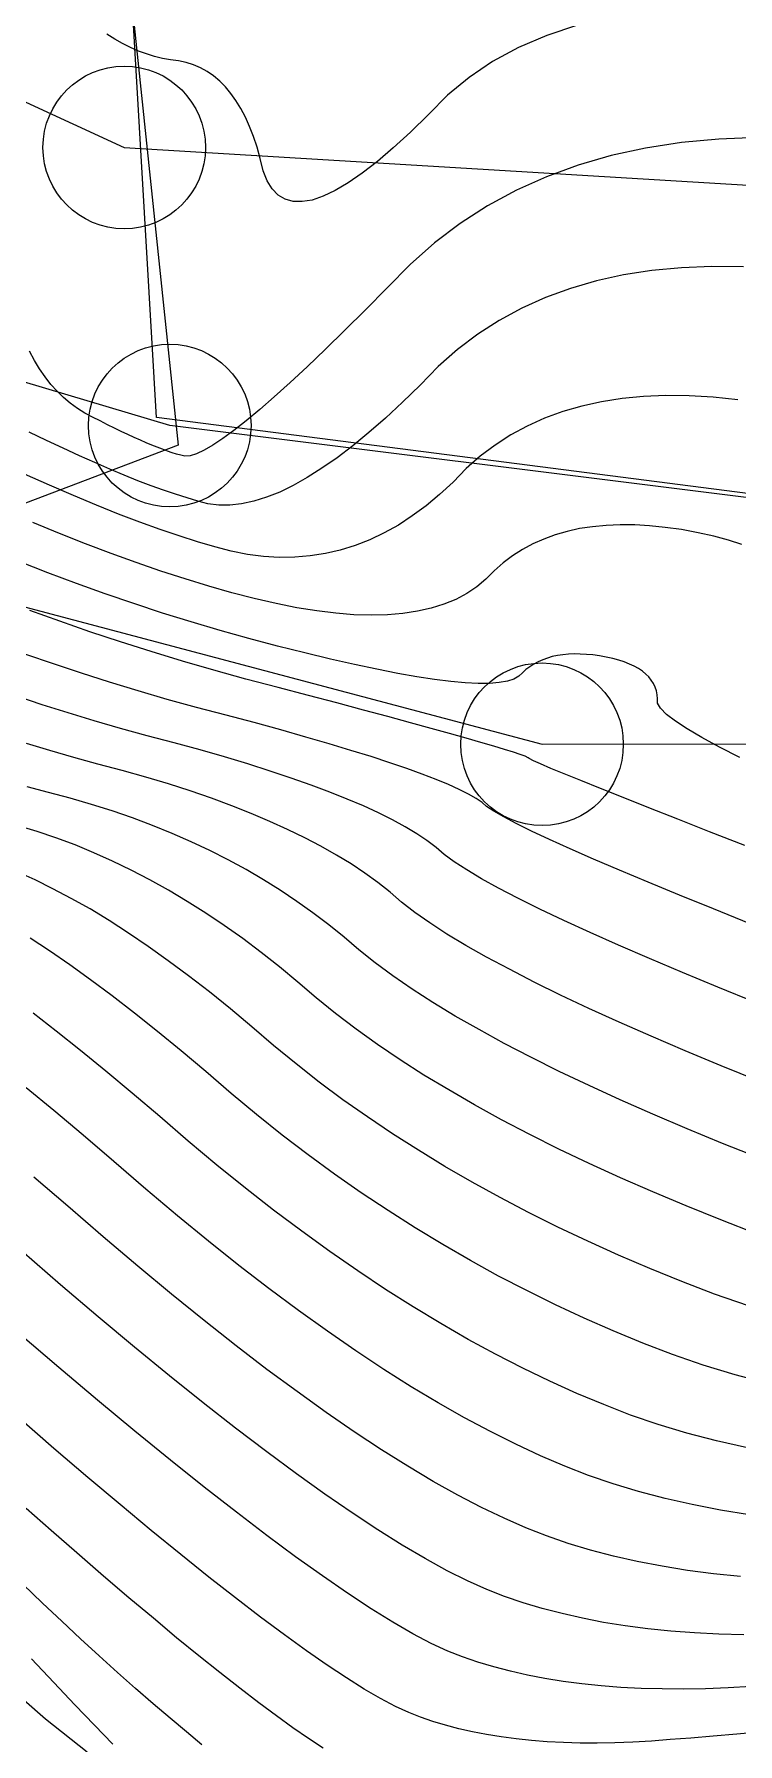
# Model space of a CAD drawing. Extents: x 83 to 1412852, y -76 to 4931706.
# Drawn here: x 1412660.94 to 1412665.26, y 4931541.15 to 4931551.67 of the extents above; entities that cross this region are included whole.
import ezdxf

# ---------------------------------------------------------------- set-up
doc = ezdxf.new("R2010")
doc.units = 0
doc.header["$MEASUREMENT"] = 0
doc.header["$PDMODE"] = 33
doc.header["$PDSIZE"] = 1
doc.layers.get('0').update_dxf_attribs({"color": 1, "linetype": 'CONTINUOUS'})
doc.layers.add('Ground topo-Rev01', color=1, linetype='CONTINUOUS')
doc.layers.add('New scratch layer', color=1, linetype='CONTINUOUS')

msp = doc.modelspace()

# ---------------------------------------------------------------- linework, layer by layer
at = {"color": 2, "true_color": 0xf1eb1f}
msp.add_lwpolyline([(1412645.09, 4931558.53), (1412661.49, 4931550.97), (1412674.09, 4931550.21), (1412683.54, 4931551.15), (1412691.99, 4931555.2), (1412700.83, 4931560.13), (1412709.01, 4931564.18)], dxfattribs=at)
for points in [[(1412646.87, 4931551.86), (1412664.06, 4931547.3), (1412680.47, 4931547.31), (1412698.54, 4931552.49), (1412706.91, 4931556.07), (1412714.69, 4931563.43)], [(1412711.73, 4931562.82), (1412700.57, 4931556.35), (1412691.34, 4931552.07), (1412681.93, 4931548.05), (1412672.34, 4931547.94), (1412661.77, 4931549.26), (1412658.05, 4931550.37), (1412653.65, 4931552.02), (1412647.75, 4931555.08)], [(1412664.278, 4931551.722), (1412664.09, 4931551.659), (1412663.916, 4931551.584), (1412663.756, 4931551.498), (1412663.611, 4931551.401), (1412663.479, 4931551.292), (1412663.362, 4931551.172), (1412663.25, 4931551.064), (1412663.145, 4931550.968), (1412663.047, 4931550.884), (1412662.954, 4931550.812), (1412662.868, 4931550.753), (1412662.787, 4931550.706), (1412662.713, 4931550.67), (1412662.646, 4931550.647), (1412662.584, 4931550.637), (1412662.529, 4931550.638), (1412662.479, 4931550.652), (1412662.436, 4931550.677), (1412662.4, 4931550.715), (1412662.369, 4931550.765), (1412662.345, 4931550.827), (1412662.327, 4931550.902), (1412662.307, 4931550.972), (1412662.285, 4931551.038), (1412662.261, 4931551.099), (1412662.235, 4931551.156), (1412662.207, 4931551.209), (1412662.177, 4931551.258), (1412662.146, 4931551.302), (1412662.112, 4931551.342), (1412662.077, 4931551.378), (1412662.039, 4931551.41), (1412662, 4931551.437), (1412661.958, 4931551.46), (1412661.915, 4931551.479), (1412661.87, 4931551.493), (1412661.823, 4931551.503), (1412661.774, 4931551.509), (1412661.725, 4931551.518), (1412661.676, 4931551.53), (1412661.627, 4931551.545), (1412661.578, 4931551.563), (1412661.529, 4931551.584), (1412661.48, 4931551.609), (1412661.431, 4931551.636), (1412661.382, 4931551.667)], [(1412665.387, 4931551.032), (1412665.148, 4931551.022), (1412664.918, 4931551.001), (1412664.697, 4931550.966), (1412664.485, 4931550.92), (1412664.282, 4931550.861), (1412664.087, 4931550.79), (1412663.902, 4931550.707), (1412663.725, 4931550.611), (1412663.557, 4931550.503), (1412663.398, 4931550.383), (1412663.248, 4931550.251), (1412663.107, 4931550.106), (1412662.973, 4931549.971), (1412662.847, 4931549.846), (1412662.727, 4931549.729), (1412662.615, 4931549.622), (1412662.51, 4931549.525), (1412662.413, 4931549.437), (1412662.323, 4931549.359), (1412662.24, 4931549.29), (1412662.164, 4931549.23), (1412662.096, 4931549.18), (1412662.034, 4931549.139), (1412661.981, 4931549.108), (1412661.934, 4931549.086), (1412661.895, 4931549.073), (1412661.863, 4931549.071), (1412661.838, 4931549.077), (1412661.812, 4931549.085), (1412661.784, 4931549.093), (1412661.755, 4931549.103), (1412661.725, 4931549.114), (1412661.693, 4931549.127), (1412661.66, 4931549.14), (1412661.625, 4931549.154), (1412661.589, 4931549.17), (1412661.551, 4931549.187), (1412661.512, 4931549.205), (1412661.472, 4931549.224), (1412661.43, 4931549.244), (1412661.386, 4931549.265), (1412661.342, 4931549.288), (1412661.295, 4931549.312), (1412661.248, 4931549.336), (1412661.202, 4931549.365), (1412661.158, 4931549.397), (1412661.117, 4931549.432), (1412661.077, 4931549.471), (1412661.039, 4931549.513), (1412661.003, 4931549.559), (1412660.969, 4931549.609), (1412660.937, 4931549.661), (1412660.907, 4931549.718)], [(1412665.3, 4931550.236), (1412665.105, 4931550.238), (1412664.917, 4931550.23), (1412664.736, 4931550.213), (1412664.562, 4931550.186), (1412664.395, 4931550.15), (1412664.235, 4931550.103), (1412664.082, 4931550.048), (1412663.936, 4931549.982), (1412663.796, 4931549.907), (1412663.664, 4931549.822), (1412663.539, 4931549.727), (1412663.421, 4931549.623), (1412663.31, 4931549.509), (1412663.202, 4931549.404), (1412663.097, 4931549.306), (1412662.995, 4931549.217), (1412662.896, 4931549.135), (1412662.799, 4931549.062), (1412662.706, 4931548.997), (1412662.616, 4931548.94), (1412662.529, 4931548.892), (1412662.446, 4931548.851), (1412662.365, 4931548.819), (1412662.287, 4931548.795), (1412662.212, 4931548.778), (1412662.14, 4931548.77), (1412662.071, 4931548.771), (1412662.005, 4931548.779), (1412661.942, 4931548.795), (1412661.876, 4931548.815), (1412661.806, 4931548.837), (1412661.732, 4931548.862), (1412661.655, 4931548.89), (1412661.574, 4931548.921), (1412661.49, 4931548.955), (1412661.401, 4931548.992), (1412661.31, 4931549.032), (1412661.214, 4931549.074), (1412661.115, 4931549.12), (1412661.012, 4931549.168), (1412660.906, 4931549.22)], [(1412665.265, 4931549.418), (1412665.112, 4931549.434), (1412664.965, 4931549.442), (1412664.822, 4931549.444), (1412664.685, 4931549.438), (1412664.553, 4931549.426), (1412664.426, 4931549.406), (1412664.304, 4931549.379), (1412664.187, 4931549.346), (1412664.076, 4931549.305), (1412663.969, 4931549.257), (1412663.868, 4931549.202), (1412663.771, 4931549.14), (1412663.68, 4931549.071), (1412663.594, 4931548.995), (1412663.513, 4931548.912), (1412663.43, 4931548.836), (1412663.347, 4931548.767), (1412663.262, 4931548.704), (1412663.176, 4931548.648), (1412663.089, 4931548.6), (1412663, 4931548.558), (1412662.91, 4931548.522), (1412662.819, 4931548.494), (1412662.727, 4931548.473), (1412662.634, 4931548.458), (1412662.539, 4931548.45), (1412662.443, 4931548.449), (1412662.346, 4931548.455), (1412662.248, 4931548.468), (1412662.148, 4931548.487), (1412662.047, 4931548.514), (1412661.94, 4931548.545), (1412661.828, 4931548.581), (1412661.71, 4931548.621), (1412661.585, 4931548.666), (1412661.455, 4931548.716), (1412661.32, 4931548.77), (1412661.178, 4931548.83), (1412661.03, 4931548.893), (1412660.877, 4931548.962)], [(1412665.289, 4931548.528), (1412665.206, 4931548.555), (1412665.116, 4931548.579), (1412665.02, 4931548.601), (1412664.918, 4931548.62), (1412664.818, 4931548.634), (1412664.722, 4931548.644), (1412664.63, 4931548.649), (1412664.54, 4931548.65), (1412664.454, 4931548.646), (1412664.37, 4931548.638), (1412664.291, 4931548.626), (1412664.214, 4931548.609), (1412664.14, 4931548.588), (1412664.07, 4931548.562), (1412664.003, 4931548.532), (1412663.939, 4931548.498), (1412663.878, 4931548.459), (1412663.821, 4931548.415), (1412663.766, 4931548.367), (1412663.715, 4931548.315), (1412663.659, 4931548.268), (1412663.597, 4931548.227), (1412663.529, 4931548.191), (1412663.456, 4931548.161), (1412663.378, 4931548.137), (1412663.294, 4931548.118), (1412663.204, 4931548.104), (1412663.109, 4931548.096), (1412663.009, 4931548.094), (1412662.903, 4931548.097), (1412662.791, 4931548.106), (1412662.674, 4931548.12), (1412662.552, 4931548.14), (1412662.424, 4931548.165), (1412662.29, 4931548.196), (1412662.152, 4931548.232), (1412662.01, 4931548.273), (1412661.864, 4931548.317), (1412661.716, 4931548.365), (1412661.564, 4931548.417), (1412661.41, 4931548.473), (1412661.252, 4931548.532), (1412661.091, 4931548.596), (1412660.927, 4931548.664)], [(1412665.277, 4931547.219), (1412665.151, 4931547.283), (1412665.042, 4931547.341), (1412664.952, 4931547.394), (1412664.88, 4931547.442), (1412664.826, 4931547.484), (1412664.789, 4931547.521), (1412664.771, 4931547.553), (1412664.771, 4931547.58), (1412664.769, 4931547.605), (1412664.764, 4931547.629), (1412664.756, 4931547.652), (1412664.745, 4931547.674), (1412664.732, 4931547.694), (1412664.716, 4931547.714), (1412664.698, 4931547.732), (1412664.677, 4931547.749), (1412664.653, 4931547.765), (1412664.627, 4931547.78), (1412664.598, 4931547.793), (1412664.566, 4931547.806), (1412664.532, 4931547.817), (1412664.495, 4931547.827), (1412664.455, 4931547.836), (1412664.413, 4931547.843), (1412664.372, 4931547.849), (1412664.333, 4931547.853), (1412664.295, 4931547.855), (1412664.258, 4931547.856), (1412664.222, 4931547.854), (1412664.188, 4931547.851), (1412664.155, 4931547.846), (1412664.123, 4931547.839), (1412664.093, 4931547.83), (1412664.064, 4931547.82), (1412664.036, 4931547.807), (1412664.01, 4931547.793), (1412663.985, 4931547.777), (1412663.961, 4931547.759), (1412663.939, 4931547.74), (1412663.918, 4931547.718), (1412663.887, 4931547.701), (1412663.847, 4931547.688), (1412663.797, 4931547.679), (1412663.737, 4931547.674), (1412663.667, 4931547.674), (1412663.587, 4931547.678), (1412663.498, 4931547.686), (1412663.399, 4931547.699), (1412663.29, 4931547.715), (1412663.172, 4931547.736), (1412663.044, 4931547.761), (1412662.906, 4931547.791), (1412662.758, 4931547.824), (1412662.6, 4931547.862), (1412662.433, 4931547.904), (1412662.256, 4931547.951), (1412662.079, 4931548), (1412661.902, 4931548.052), (1412661.726, 4931548.107), (1412661.549, 4931548.165), (1412661.372, 4931548.225), (1412661.196, 4931548.288), (1412661.019, 4931548.355), (1412660.843, 4931548.424)], [(1412665.307, 4931546.678), (1412665.091, 4931546.762), (1412664.895, 4931546.84), (1412664.717, 4931546.91), (1412664.558, 4931546.973), (1412664.419, 4931547.028), (1412664.298, 4931547.077), (1412664.197, 4931547.118), (1412664.115, 4931547.152), (1412664.051, 4931547.179), (1412664.007, 4931547.199), (1412663.981, 4931547.212), (1412663.975, 4931547.217), (1412663.957, 4931547.226), (1412663.926, 4931547.237), (1412663.884, 4931547.251), (1412663.829, 4931547.268), (1412663.763, 4931547.288), (1412663.684, 4931547.311), (1412663.594, 4931547.337), (1412663.491, 4931547.366), (1412663.377, 4931547.398), (1412663.25, 4931547.432), (1412663.112, 4931547.47), (1412662.961, 4931547.51), (1412662.798, 4931547.554), (1412662.624, 4931547.6), (1412662.437, 4931547.649), (1412662.238, 4931547.701), (1412662.042, 4931547.755), (1412661.848, 4931547.812), (1412661.656, 4931547.87), (1412661.466, 4931547.93), (1412661.279, 4931547.992), (1412661.093, 4931548.057), (1412660.91, 4931548.123)], [(1412665.341, 4931546.196), (1412665.115, 4931546.287), (1412664.905, 4931546.372), (1412664.712, 4931546.452), (1412664.536, 4931546.526), (1412664.376, 4931546.594), (1412664.232, 4931546.657), (1412664.105, 4931546.715), (1412663.995, 4931546.766), (1412663.901, 4931546.813), (1412663.824, 4931546.853), (1412663.763, 4931546.888), (1412663.719, 4931546.918), (1412663.692, 4931546.941), (1412663.654, 4931546.967), (1412663.607, 4931546.994), (1412663.551, 4931547.022), (1412663.485, 4931547.052), (1412663.409, 4931547.083), (1412663.323, 4931547.116), (1412663.228, 4931547.15), (1412663.123, 4931547.186), (1412663.008, 4931547.224), (1412662.884, 4931547.262), (1412662.75, 4931547.303), (1412662.606, 4931547.344), (1412662.453, 4931547.388), (1412662.29, 4931547.433), (1412662.117, 4931547.479), (1412661.935, 4931547.527), (1412661.754, 4931547.576), (1412661.576, 4931547.628), (1412661.4, 4931547.681), (1412661.226, 4931547.737), (1412661.054, 4931547.794), (1412660.884, 4931547.853)], [(1412665.373, 4931545.712), (1412665.141, 4931545.806), (1412664.924, 4931545.896), (1412664.72, 4931545.982), (1412664.53, 4931546.064), (1412664.355, 4931546.142), (1412664.193, 4931546.216), (1412664.046, 4931546.286), (1412663.912, 4931546.353), (1412663.793, 4931546.415), (1412663.688, 4931546.473), (1412663.597, 4931546.527), (1412663.52, 4931546.577), (1412663.457, 4931546.623), (1412663.408, 4931546.666), (1412663.352, 4931546.708), (1412663.289, 4931546.75), (1412663.218, 4931546.793), (1412663.14, 4931546.835), (1412663.054, 4931546.878), (1412662.962, 4931546.921), (1412662.861, 4931546.963), (1412662.754, 4931547.006), (1412662.639, 4931547.049), (1412662.517, 4931547.092), (1412662.388, 4931547.135), (1412662.251, 4931547.179), (1412662.107, 4931547.222), (1412661.956, 4931547.265), (1412661.797, 4931547.309), (1412661.631, 4931547.352), (1412661.467, 4931547.397), (1412661.305, 4931547.444), (1412661.144, 4931547.493), (1412660.986, 4931547.543), (1412660.829, 4931547.595)], [(1412665.395, 4931545.229), (1412665.162, 4931545.323), (1412664.941, 4931545.415), (1412664.732, 4931545.505), (1412664.534, 4931545.592), (1412664.348, 4931545.676), (1412664.174, 4931545.758), (1412664.011, 4931545.838), (1412663.859, 4931545.916), (1412663.719, 4931545.99), (1412663.591, 4931546.063), (1412663.475, 4931546.133), (1412663.37, 4931546.201), (1412663.277, 4931546.266), (1412663.195, 4931546.329), (1412663.125, 4931546.39), (1412663.05, 4931546.449), (1412662.97, 4931546.507), (1412662.885, 4931546.564), (1412662.795, 4931546.619), (1412662.7, 4931546.673), (1412662.6, 4931546.725), (1412662.495, 4931546.776), (1412662.385, 4931546.826), (1412662.271, 4931546.875), (1412662.151, 4931546.922), (1412662.026, 4931546.968), (1412661.896, 4931547.013), (1412661.762, 4931547.056), (1412661.622, 4931547.098), (1412661.477, 4931547.138), (1412661.328, 4931547.178), (1412661.18, 4931547.218), (1412661.033, 4931547.261), (1412660.889, 4931547.304)], [(1412665.399, 4931544.754), (1412665.171, 4931544.845), (1412664.952, 4931544.935), (1412664.741, 4931545.025), (1412664.54, 4931545.113), (1412664.349, 4931545.201), (1412664.166, 4931545.288), (1412663.992, 4931545.375), (1412663.828, 4931545.46), (1412663.673, 4931545.545), (1412663.526, 4931545.628), (1412663.389, 4931545.711), (1412663.262, 4931545.794), (1412663.143, 4931545.875), (1412663.033, 4931545.955), (1412662.933, 4931546.035), (1412662.842, 4931546.114), (1412662.748, 4931546.19), (1412662.651, 4931546.264), (1412662.552, 4931546.334), (1412662.45, 4931546.402), (1412662.346, 4931546.467), (1412662.239, 4931546.53), (1412662.129, 4931546.59), (1412662.017, 4931546.646), (1412661.902, 4931546.701), (1412661.784, 4931546.752), (1412661.664, 4931546.801), (1412661.541, 4931546.847), (1412661.416, 4931546.89), (1412661.288, 4931546.93), (1412661.157, 4931546.968), (1412661.024, 4931547.003), (1412660.892, 4931547.039)], [(1412665.379, 4931544.29), (1412665.159, 4931544.375), (1412664.947, 4931544.461), (1412664.741, 4931544.547), (1412664.542, 4931544.634), (1412664.349, 4931544.722), (1412664.163, 4931544.811), (1412663.984, 4931544.901), (1412663.811, 4931544.991), (1412663.645, 4931545.082), (1412663.486, 4931545.174), (1412663.333, 4931545.266), (1412663.188, 4931545.36), (1412663.048, 4931545.454), (1412662.916, 4931545.549), (1412662.79, 4931545.645), (1412662.671, 4931545.741), (1412662.558, 4931545.838), (1412662.445, 4931545.931), (1412662.332, 4931546.02), (1412662.219, 4931546.105), (1412662.105, 4931546.186), (1412661.992, 4931546.262), (1412661.877, 4931546.334), (1412661.763, 4931546.403), (1412661.648, 4931546.467), (1412661.533, 4931546.526), (1412661.418, 4931546.582), (1412661.302, 4931546.633), (1412661.187, 4931546.681), (1412661.07, 4931546.724), (1412660.954, 4931546.763), (1412660.837, 4931546.798)], [(1412665.329, 4931543.847), (1412665.12, 4931543.919), (1412664.919, 4931543.996), (1412664.723, 4931544.077), (1412664.53, 4931544.159), (1412664.342, 4931544.244), (1412664.157, 4931544.331), (1412663.977, 4931544.421), (1412663.802, 4931544.513), (1412663.63, 4931544.607), (1412663.463, 4931544.704), (1412663.299, 4931544.803), (1412663.14, 4931544.904), (1412662.986, 4931545.008), (1412662.835, 4931545.114), (1412662.689, 4931545.223), (1412662.547, 4931545.334), (1412662.409, 4931545.447), (1412662.275, 4931545.562), (1412662.143, 4931545.673), (1412662.014, 4931545.777), (1412661.886, 4931545.876), (1412661.761, 4931545.969), (1412661.637, 4931546.057), (1412661.516, 4931546.139), (1412661.397, 4931546.216), (1412661.28, 4931546.287), (1412661.164, 4931546.352), (1412661.051, 4931546.412), (1412660.941, 4931546.466), (1412660.832, 4931546.515)], [(1412665.451, 4931543.37), (1412665.248, 4931543.423), (1412665.052, 4931543.482), (1412664.862, 4931543.547), (1412664.68, 4931543.618), (1412664.498, 4931543.692), (1412664.319, 4931543.771), (1412664.142, 4931543.853), (1412663.966, 4931543.94), (1412663.792, 4931544.03), (1412663.619, 4931544.125), (1412663.449, 4931544.223), (1412663.28, 4931544.326), (1412663.113, 4931544.432), (1412662.947, 4931544.542), (1412662.784, 4931544.656), (1412662.622, 4931544.775), (1412662.462, 4931544.897), (1412662.303, 4931545.023), (1412662.147, 4931545.153), (1412661.992, 4931545.287), (1412661.841, 4931545.414), (1412661.695, 4931545.534), (1412661.553, 4931545.647), (1412661.416, 4931545.753), (1412661.283, 4931545.852), (1412661.155, 4931545.944), (1412661.031, 4931546.029), (1412660.911, 4931546.107)], [(1412665.323, 4931542.973), (1412665.134, 4931543.016), (1412664.951, 4931543.064), (1412664.775, 4931543.117), (1412664.604, 4931543.175), (1412664.44, 4931543.239), (1412664.274, 4931543.308), (1412664.108, 4931543.383), (1412663.942, 4931543.463), (1412663.774, 4931543.549), (1412663.606, 4931543.64), (1412663.437, 4931543.737), (1412663.268, 4931543.84), (1412663.097, 4931543.947), (1412662.926, 4931544.061), (1412662.754, 4931544.18), (1412662.582, 4931544.305), (1412662.409, 4931544.435), (1412662.235, 4931544.571), (1412662.06, 4931544.712), (1412661.884, 4931544.859), (1412661.708, 4931545.011), (1412661.539, 4931545.155), (1412661.376, 4931545.29), (1412661.22, 4931545.417), (1412661.071, 4931545.536), (1412660.929, 4931545.646)], [(1412665.336, 4931542.561), (1412665.158, 4931542.59), (1412664.984, 4931542.624), (1412664.817, 4931542.662), (1412664.654, 4931542.704), (1412664.497, 4931542.752), (1412664.346, 4931542.804), (1412664.2, 4931542.86), (1412664.05, 4931542.924), (1412663.898, 4931542.995), (1412663.742, 4931543.073), (1412663.583, 4931543.158), (1412663.421, 4931543.25), (1412663.255, 4931543.349), (1412663.087, 4931543.456), (1412662.915, 4931543.569), (1412662.74, 4931543.69), (1412662.561, 4931543.818), (1412662.38, 4931543.953), (1412662.195, 4931544.095), (1412662.008, 4931544.244), (1412661.817, 4931544.401), (1412661.622, 4931544.564), (1412661.425, 4931544.735), (1412661.237, 4931544.896), (1412661.057, 4931545.047), (1412660.887, 4931545.188)], [(1412665.281, 4931542.182), (1412665.115, 4931542.199), (1412664.954, 4931542.22), (1412664.798, 4931542.245), (1412664.646, 4931542.274), (1412664.5, 4931542.308), (1412664.358, 4931542.345), (1412664.22, 4931542.386), (1412664.088, 4931542.432), (1412663.96, 4931542.481), (1412663.826, 4931542.54), (1412663.687, 4931542.606), (1412663.542, 4931542.682), (1412663.391, 4931542.767), (1412663.235, 4931542.86), (1412663.073, 4931542.961), (1412662.905, 4931543.072), (1412662.732, 4931543.191), (1412662.553, 4931543.319), (1412662.368, 4931543.456), (1412662.178, 4931543.601), (1412661.982, 4931543.756), (1412661.781, 4931543.918), (1412661.573, 4931544.09), (1412661.36, 4931544.27), (1412661.142, 4931544.459), (1412660.934, 4931544.637)], [(1412665.302, 4931541.823), (1412665.148, 4931541.827), (1412664.998, 4931541.835), (1412664.852, 4931541.846), (1412664.71, 4931541.86), (1412664.572, 4931541.879), (1412664.438, 4931541.9), (1412664.308, 4931541.925), (1412664.183, 4931541.954), (1412664.061, 4931541.986), (1412663.943, 4931542.021), (1412663.829, 4931542.06), (1412663.72, 4931542.103), (1412663.602, 4931542.155), (1412663.476, 4931542.218), (1412663.342, 4931542.292), (1412663.2, 4931542.375), (1412663.049, 4931542.469), (1412662.891, 4931542.574), (1412662.724, 4931542.688), (1412662.549, 4931542.813), (1412662.367, 4931542.948), (1412662.175, 4931543.094), (1412661.976, 4931543.25), (1412661.769, 4931543.416), (1412661.553, 4931543.592), (1412661.33, 4931543.779), (1412661.098, 4931543.976), (1412660.858, 4931544.184)], [(1412665.346, 4931541.505), (1412665.204, 4931541.497), (1412665.065, 4931541.492), (1412664.93, 4931541.49), (1412664.798, 4931541.491), (1412664.67, 4931541.494), (1412664.545, 4931541.5), (1412664.423, 4931541.51), (1412664.305, 4931541.522), (1412664.19, 4931541.537), (1412664.078, 4931541.555), (1412663.97, 4931541.576), (1412663.865, 4931541.6), (1412663.764, 4931541.626), (1412663.666, 4931541.656), (1412663.571, 4931541.688), (1412663.48, 4931541.724), (1412663.378, 4931541.771), (1412663.265, 4931541.83), (1412663.142, 4931541.901), (1412663.008, 4931541.984), (1412662.864, 4931542.079), (1412662.709, 4931542.186), (1412662.543, 4931542.304), (1412662.367, 4931542.435), (1412662.18, 4931542.577), (1412661.982, 4931542.732), (1412661.774, 4931542.898), (1412661.556, 4931543.076), (1412661.326, 4931543.266), (1412661.087, 4931543.468), (1412660.836, 4931543.682)], [(1412665.415, 4931541.227), (1412665.258, 4931541.213), (1412665.112, 4931541.201), (1412664.975, 4931541.189), (1412664.849, 4931541.179), (1412664.733, 4931541.17), (1412664.619, 4931541.164), (1412664.508, 4931541.16), (1412664.4, 4931541.158), (1412664.295, 4931541.158), (1412664.192, 4931541.161), (1412664.092, 4931541.166), (1412663.995, 4931541.174), (1412663.9, 4931541.184), (1412663.808, 4931541.196), (1412663.719, 4931541.21), (1412663.632, 4931541.227), (1412663.548, 4931541.246), (1412663.467, 4931541.267), (1412663.389, 4931541.291), (1412663.313, 4931541.317), (1412663.24, 4931541.345), (1412663.158, 4931541.383), (1412663.066, 4931541.432), (1412662.966, 4931541.49), (1412662.857, 4931541.558), (1412662.738, 4931541.637), (1412662.611, 4931541.725), (1412662.475, 4931541.823), (1412662.329, 4931541.932), (1412662.174, 4931542.05), (1412662.011, 4931542.178), (1412661.838, 4931542.317), (1412661.656, 4931542.465), (1412661.465, 4931542.624), (1412661.266, 4931542.792), (1412661.057, 4931542.97), (1412660.839, 4931543.159)], [(1412662.713, 4931541.126), (1412662.624, 4931541.185), (1412662.528, 4931541.251), (1412662.426, 4931541.325), (1412662.317, 4931541.406), (1412662.201, 4931541.495), (1412662.078, 4931541.591), (1412661.949, 4931541.695), (1412661.812, 4931541.806), (1412661.669, 4931541.925), (1412661.519, 4931542.052), (1412661.362, 4931542.185), (1412661.199, 4931542.327), (1412661.04, 4931542.465), (1412660.886, 4931542.601)], [(1412661.968, 4931541.148), (1412661.873, 4931541.227), (1412661.773, 4931541.311), (1412661.668, 4931541.4), (1412661.559, 4931541.494), (1412661.448, 4931541.592), (1412661.336, 4931541.694), (1412661.221, 4931541.799), (1412661.105, 4931541.907), (1412660.987, 4931542.019), (1412660.867, 4931542.135)], [(1412661.419, 4931541.152), (1412661.306, 4931541.268), (1412661.186, 4931541.394), (1412661.057, 4931541.53), (1412660.92, 4931541.675)], [(1412661.261, 4931541.101), (1412661.005, 4931541.304), (1412660.756, 4931541.525)]]:
    msp.add_lwpolyline(points)
at = {"layer": 'Ground topo-Rev01', "color": 7}
for p in [(1412661.49, 4931550.97, 66.86), (1412661.77, 4931549.26, 66.87), (1412664.06, 4931547.3, 67.94)]:
    msp.add_point(p, dxfattribs=at)
at = {"layer": 'New scratch layer', "color": 7, "linetype": 'Continuous', "flags": 128}
for points in [[(1412661.451, 4931553.371), (1412671.43, 4931552.25), (1412680.831, 4931552.515), (1412684.89, 4931554.52), (1412690.96, 4931557.29), (1412699.75, 4931563.42), (1412708.342, 4931567.097), (1412711.064, 4931570.114), (1412720.16, 4931568.96), (1412714.68, 4931563.43), (1412711.663, 4931562.935), (1412700.614, 4931556.309), (1412691.34, 4931552.07), (1412682.865, 4931548.659), (1412672.34, 4931547.94), (1412661.689, 4931549.31), (1412661.451, 4931553.371)], [(1412653.524, 4931556.488), (1412661.375, 4931553.403), (1412661.821, 4931549.139), (1412658.755, 4931547.976), (1412657.803, 4931545.218), (1412658.899, 4931542.933), (1412660.132, 4931540.572), (1412661.527, 4931539.447), (1412662.127, 4931539.635), (1412662.333, 4931539.634), (1412657.05, 4931534.8), (1412651.5, 4931532.78), (1412643.415, 4931544.698), (1412641.047, 4931555.109), (1412653.524, 4931556.488)]]:
    msp.add_lwpolyline(points, close=True, dxfattribs=at)

doc.saveas('drawing.dxf')
